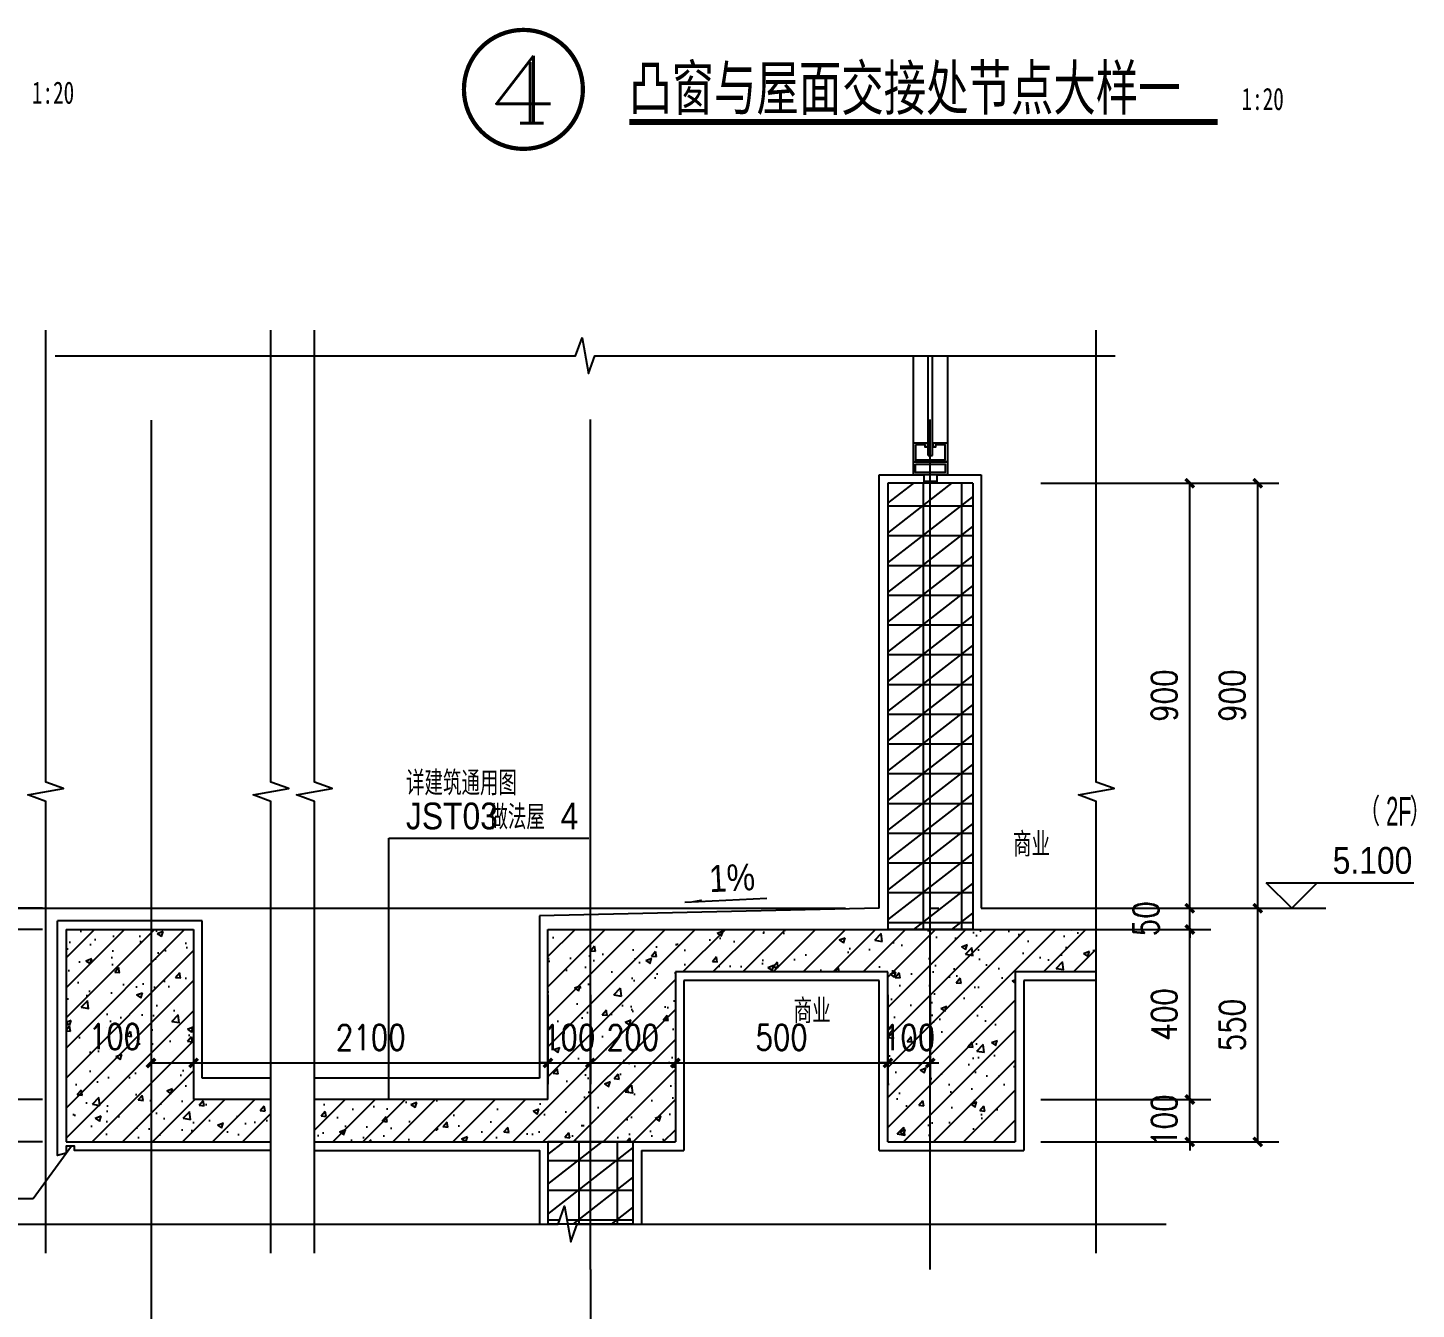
# Model space of a CAD drawing. Extents: x 718358 to 1668613, y -348838 to -159582.
# Drawn here: x 893832 to 897100, y -343210 to -340195 of the extents above; entities that cross this region are included whole.
import ezdxf
from ezdxf.enums import TextEntityAlignment as Align

# ---------------------------------------------------------------- set-up
doc = ezdxf.new("R2010")
doc.units = 0
doc.header["$LTSCALE"] = 1000
doc.linetypes.add('DOTE', pattern=[2.42, 2, -0.2, 0.02, -0.2])
for name, color, linetype in [('PUB_TEXT', 10, 'Continuous'), ('建-可见线', 7, 'Continuous'), ('建-图例填充', 251, 'Continuous'), ('建-墙体', 2, 'Continuous'), ('建-尺寸', 73, 'Continuous'), ('建-引出', 3, 'Continuous'), ('建-房间名', 7, 'Continuous'), ('建-柱子', 6, 'Continuous'), ('建-标高', 3, 'Continuous'), ('建-符号', 3, 'Continuous'), ('建-符号说明', 7, 'Continuous'), ('建-轴标', 3, 'Continuous'), ('建-轴网', 14, 'DOTE'), ('建-门窗', 4, 'Continuous'), ('立面中线', 7, 'Continuous')]:
    doc.layers.add(name, color=color, linetype=linetype)
doc.styles.add('_TCH_DIM', font='gt单线西文.shx', dxfattribs={"width": 0.8, "bigfont": 'gt单线中文.shx'})
doc.styles.add('_TCH_LABEL', font='COMPLEX', dxfattribs={"bigfont": 'GBCBIG'})
doc.styles.add('_TCH_SPACE', font='gt单线西文.shx', dxfattribs={"width": 0.8, "height": 5, "bigfont": 'gt单线中文.shx'})
doc.styles.add('DIM_FONT', font='SIMPLEX.shx', dxfattribs={"width": 0.8, "bigfont": 'GBCBIG.shx'})
doc.styles.add('黑体字', font='simhei.ttf', dxfattribs={"width": 0.7})
doc.dimstyles.new('DIMN20', dxfattribs={"dimscale": 0.2, "dimtxt": 300, "dimasz": 100, "dimexe": 250, "dimexo": 300, "dimgap": 150, "dimtad": 1, "dimdec": 0, "dimzin": 0, "dimdsep": 46, "dimtxsty": 'DIM_FONT', "dimblk": 'ARCHTICK', "dimcen": 0.09, "dimdle": 1, "dimclrt": 7, "dimazin": 2, "dimtfac": 1, "dimtdec": 0, "dimtix": 1, "dimtmove": 2, "dimatfit": 3, "dimldrblk": 'ARCHTICK', "dimfxl": 1, "dimtolj": 1, "dimtzin": 0, "dimarcsym": 0})

# ---------------------------------------------------------------- blocks, each defined once
blk = doc.blocks.new('GFHDKFHDSKJFHDSKL')
at = {"layer": '建-门窗'}
for p, q in [((907519.1, -338865.2), (907519.1, -338660.2)), ((907554.1, -338895.2), (907554.1, -338660.2)), ((907564.1, -338895.2), (907564.1, -338660.2)), ((907599.1, -338660.2), (907599.1, -338865.2)), ((907554.1, -338895.2), (907564.1, -338895.2)), ((907544.1, -338940.2), (907544.1, -338960.2)), ((907544.1, -338955.2), (907574.1, -338955.2)), ((907574.1, -338940.2), (907574.1, -338960.2)), ((907574.1, -338960.2), (907544.1, -338960.2))]:
    blk.add_line(p, q, dxfattribs=at)
for points in [[(907524.1, -338870.2), (907524.1, -338905.2), (907594.1, -338905.2), (907594.1, -338870.2), (907571.1, -338870.2), (907571.1, -338875.2), (907566.1, -338875.2), (907566.1, -338865.2), (907599.1, -338865.2), (907599.1, -338910.2), (907519.1, -338910.2), (907519.1, -338865.2), (907552.1, -338865.2), (907552.1, -338875.2), (907547.1, -338875.2), (907547.1, -338870.2)], [(907519.1, -338910.2), (907599.1, -338910.2), (907599.1, -338940.2), (907519.1, -338940.2)], [(907524.1, -338915.2), (907594.1, -338915.2), (907594.1, -338935.2), (907524.1, -338935.2)]]:
    blk.add_lwpolyline(points, close=True, dxfattribs=at)
blk = doc.blocks.new('_ArchTick')
at = {"color": 0, "linetype": 'ByBlock', "const_width": 0.4}
blk.add_lwpolyline([(-0.5, -0.5), (0.5, 0.5)], dxfattribs=at)
blk = doc.blocks.new('*D2807')
at = {"layer": 'Defpoints', "color": 0, "transparency": 16777216}
for p in [(895856.2, -342410.7), (895956.2, -342410.7), (895956.2, -342630.7)]:
    blk.add_point(p, dxfattribs=at)
at = {"layer": '建-尺寸', "color": 0, "lineweight": -2, "transparency": 16777216}
for p, q in [((895856.2, -342470.7), (895856.2, -342680.7)), ((895956.2, -342470.7), (895956.2, -342680.7)), ((895856.2, -342630.7), (895836.2, -342630.7)), ((895856.2, -342630.7), (895956.2, -342630.7)), ((895956.2, -342630.7), (895976.2, -342630.7))]:
    blk.add_line(p, q, dxfattribs=at)
at = {"layer": '建-尺寸', "color": 0, "lineweight": -2, "transparency": 16777216, "xscale": 20, "yscale": 20, "zscale": 20}
blk.add_blockref('_ArchTick', (895856.2, -342630.7), dxfattribs=at)
at = {"layer": '建-尺寸', "color": 0, "lineweight": -2, "transparency": 16777216, "xscale": 20, "yscale": 20, "zscale": 20, "rotation": 180}
blk.add_blockref('_ArchTick', (895956.2, -342630.7), dxfattribs=at)
at = {"layer": '建-尺寸', "color": 7, "transparency": 16777216, "insert": (895906.2, -342570.7), "char_height": 60, "attachment_point": 5, "style": 'DIM_FONT'}
blk.add_mtext('\\A1;100', dxfattribs=at)
blk = doc.blocks.new('*D2808')
at = {"layer": 'Defpoints', "color": 0, "transparency": 16777216}
for p in [(895356.2, -342410.7), (895856.2, -342410.7), (895856.2, -342630.7)]:
    blk.add_point(p, dxfattribs=at)
at = {"layer": '建-尺寸', "color": 0, "lineweight": -2, "transparency": 16777216}
for p, q in [((895356.2, -342470.7), (895356.2, -342680.7)), ((895856.2, -342470.7), (895856.2, -342680.7)), ((895356, -342630.7), (895856.4, -342630.7))]:
    blk.add_line(p, q, dxfattribs=at)
at = {"layer": '建-尺寸', "color": 0, "lineweight": -2, "transparency": 16777216, "xscale": 20, "yscale": 20, "zscale": 20, "rotation": 180}
blk.add_blockref('_ArchTick', (895356.2, -342630.7), dxfattribs=at)
at = {"layer": '建-尺寸', "color": 0, "lineweight": -2, "transparency": 16777216, "xscale": 20, "yscale": 20, "zscale": 20}
blk.add_blockref('_ArchTick', (895856.2, -342630.7), dxfattribs=at)
at = {"layer": '建-尺寸', "color": 7, "transparency": 16777216, "insert": (895606.2, -342570.7), "char_height": 60, "attachment_point": 5, "style": 'DIM_FONT'}
blk.add_mtext('\\A1;500', dxfattribs=at)
blk = doc.blocks.new('*D2809')
at = {"layer": 'Defpoints', "color": 0, "transparency": 16777216}
for p in [(895156.2, -342410.7), (895356.2, -342410.7), (895356.2, -342630.7)]:
    blk.add_point(p, dxfattribs=at)
at = {"layer": '建-尺寸', "color": 0, "lineweight": -2, "transparency": 16777216}
for p, q in [((895156.2, -342470.7), (895156.2, -342680.7)), ((895356.2, -342470.7), (895356.2, -342680.7)), ((895156, -342630.7), (895356.4, -342630.7))]:
    blk.add_line(p, q, dxfattribs=at)
at = {"layer": '建-尺寸', "color": 0, "lineweight": -2, "transparency": 16777216, "xscale": 20, "yscale": 20, "zscale": 20, "rotation": 180}
blk.add_blockref('_ArchTick', (895156.2, -342630.7), dxfattribs=at)
at = {"layer": '建-尺寸', "color": 0, "lineweight": -2, "transparency": 16777216, "xscale": 20, "yscale": 20, "zscale": 20}
blk.add_blockref('_ArchTick', (895356.2, -342630.7), dxfattribs=at)
at = {"layer": '建-尺寸', "color": 7, "transparency": 16777216, "insert": (895256.2, -342570.7), "char_height": 60, "attachment_point": 5, "style": 'DIM_FONT'}
blk.add_mtext('\\A1;200', dxfattribs=at)
blk = doc.blocks.new('*D2810')
at = {"layer": 'Defpoints', "color": 0, "transparency": 16777216}
for p in [(895056.2, -342410.7), (895156.2, -342410.7), (895156.2, -342630.7)]:
    blk.add_point(p, dxfattribs=at)
at = {"layer": '建-尺寸', "color": 0, "lineweight": -2, "transparency": 16777216}
for p, q in [((895056.2, -342470.7), (895056.2, -342680.7)), ((895156.2, -342470.7), (895156.2, -342680.7)), ((895056.2, -342630.7), (895036.2, -342630.7)), ((895056.2, -342630.7), (895156.2, -342630.7)), ((895156.2, -342630.7), (895176.2, -342630.7))]:
    blk.add_line(p, q, dxfattribs=at)
at = {"layer": '建-尺寸', "color": 0, "lineweight": -2, "transparency": 16777216, "xscale": 20, "yscale": 20, "zscale": 20}
blk.add_blockref('_ArchTick', (895056.2, -342630.7), dxfattribs=at)
at = {"layer": '建-尺寸', "color": 0, "lineweight": -2, "transparency": 16777216, "xscale": 20, "yscale": 20, "zscale": 20, "rotation": 180}
blk.add_blockref('_ArchTick', (895156.2, -342630.7), dxfattribs=at)
at = {"layer": '建-尺寸', "color": 7, "transparency": 16777216, "insert": (895106.2, -342570.7), "char_height": 60, "attachment_point": 5, "style": 'DIM_FONT'}
blk.add_mtext('\\A1;100', dxfattribs=at)
blk = doc.blocks.new('*D2811')
at = {"layer": 'Defpoints', "color": 0, "transparency": 16777216}
for p in [(894222, -342410.7), (895056.2, -342410.7), (895056.2, -342630.7)]:
    blk.add_point(p, dxfattribs=at)
at = {"layer": '建-尺寸', "color": 0, "lineweight": -2, "transparency": 16777216}
for p, q in [((894222, -342470.7), (894222, -342680.7)), ((895056.2, -342470.7), (895056.2, -342680.7)), ((894221.8, -342630.7), (895056.4, -342630.7))]:
    blk.add_line(p, q, dxfattribs=at)
at = {"layer": '建-尺寸', "color": 0, "lineweight": -2, "transparency": 16777216, "xscale": 20, "yscale": 20, "zscale": 20, "rotation": 180}
blk.add_blockref('_ArchTick', (894222, -342630.7), dxfattribs=at)
at = {"layer": '建-尺寸', "color": 0, "lineweight": -2, "transparency": 16777216, "xscale": 20, "yscale": 20, "zscale": 20}
blk.add_blockref('_ArchTick', (895056.2, -342630.7), dxfattribs=at)
at = {"layer": '建-尺寸', "color": 7, "transparency": 16777216, "insert": (894639.1, -342570.7), "char_height": 60, "attachment_point": 5, "style": 'DIM_FONT'}
blk.add_mtext('\\A1;2100', dxfattribs=at)
blk = doc.blocks.new('*D2812')
at = {"layer": 'Defpoints', "color": 0, "transparency": 16777216}
for p in [(894122, -342410.7), (894222, -342410.7), (894222, -342630.7)]:
    blk.add_point(p, dxfattribs=at)
at = {"layer": '建-尺寸', "color": 0, "lineweight": -2, "transparency": 16777216}
for p, q in [((894122, -342470.7), (894122, -342680.7)), ((894222, -342470.7), (894222, -342680.7)), ((894121.8, -342630.7), (894222.2, -342630.7))]:
    blk.add_line(p, q, dxfattribs=at)
at = {"layer": '建-尺寸', "color": 0, "lineweight": -2, "transparency": 16777216, "xscale": 20, "yscale": 20, "zscale": 20, "rotation": 180}
blk.add_blockref('_ArchTick', (894122, -342630.7), dxfattribs=at)
at = {"layer": '建-尺寸', "color": 0, "lineweight": -2, "transparency": 16777216, "xscale": 20, "yscale": 20, "zscale": 20}
blk.add_blockref('_ArchTick', (894222, -342630.7), dxfattribs=at)
at = {"layer": '建-尺寸', "color": 7, "transparency": 16777216, "insert": (894037.1, -342568.7), "char_height": 60, "attachment_point": 5, "style": 'DIM_FONT'}
blk.add_mtext('\\A1;100', dxfattribs=at)
blk = doc.blocks.new('*D2813')
at = {"layer": 'Defpoints', "color": 0, "transparency": 16777216}
for p in [(896346.8, -341266.6), (896726.8, -341266.6), (896346.8, -342266.6)]:
    blk.add_point(p, dxfattribs=at)
at = {"layer": '建-轴标', "color": 0, "lineweight": -2, "transparency": 16777216}
for p, q in [((896406.8, -341266.6), (896776.8, -341266.6)), ((896726.8, -342266.8), (896726.8, -341266.4)), ((896406.8, -342266.6), (896776.8, -342266.6))]:
    blk.add_line(p, q, dxfattribs=at)
at = {"layer": '建-轴标', "color": 0, "lineweight": -2, "transparency": 16777216, "xscale": 20, "yscale": 20, "zscale": 20}
for p, rotation in [((896726.8, -341266.6), 90), ((896726.8, -342266.6), 270)]:
    blk.add_blockref('_ArchTick', p, dxfattribs=dict(at, rotation=rotation))
at = {"layer": '建-轴标', "color": 7, "transparency": 16777216, "insert": (896666.8, -341766.6), "char_height": 60, "attachment_point": 5, "rotation": 90, "style": 'DIM_FONT'}
blk.add_mtext('\\A1;900', dxfattribs=at)
blk = doc.blocks.new('*D2814')
at = {"layer": 'Defpoints', "color": 0, "transparency": 16777216}
for p in [(896346.8, -342266.6), (896726.8, -342266.6), (896346.8, -342816.6)]:
    blk.add_point(p, dxfattribs=at)
at = {"layer": '建-轴标', "color": 0, "lineweight": -2, "transparency": 16777216}
for p, q in [((896406.8, -342266.6), (896776.8, -342266.6)), ((896726.8, -342816.8), (896726.8, -342266.4)), ((896406.8, -342816.6), (896776.8, -342816.6))]:
    blk.add_line(p, q, dxfattribs=at)
at = {"layer": '建-轴标', "color": 0, "lineweight": -2, "transparency": 16777216, "xscale": 20, "yscale": 20, "zscale": 20}
for p, rotation in [((896726.8, -342266.6), 90), ((896726.8, -342816.6), 270)]:
    blk.add_blockref('_ArchTick', p, dxfattribs=dict(at, rotation=rotation))
at = {"layer": '建-轴标', "color": 7, "transparency": 16777216, "insert": (896666.8, -342541.6), "char_height": 60, "attachment_point": 5, "rotation": 90, "style": 'DIM_FONT'}
blk.add_mtext('\\A1;550', dxfattribs=at)
blk = doc.blocks.new('*D2815')
at = {"layer": 'Defpoints', "color": 0, "transparency": 16777216}
for p in [(896156.2, -341266.6), (896566.8, -341266.6), (896156.2, -342266.6)]:
    blk.add_point(p, dxfattribs=at)
at = {"layer": '建-尺寸', "color": 0, "lineweight": -2, "transparency": 16777216}
for p, q in [((896216.2, -341266.6), (896616.8, -341266.6)), ((896566.8, -342266.8), (896566.8, -341266.4)), ((896216.2, -342266.6), (896616.8, -342266.6))]:
    blk.add_line(p, q, dxfattribs=at)
at = {"layer": '建-尺寸', "color": 0, "lineweight": -2, "transparency": 16777216, "xscale": 20, "yscale": 20, "zscale": 20}
for p, rotation in [((896566.8, -341266.6), 90), ((896566.8, -342266.6), 270)]:
    blk.add_blockref('_ArchTick', p, dxfattribs=dict(at, rotation=rotation))
at = {"layer": '建-尺寸', "color": 7, "transparency": 16777216, "insert": (896506.8, -341766.6), "char_height": 60, "attachment_point": 5, "rotation": 90, "style": 'DIM_FONT'}
blk.add_mtext('\\A1;900', dxfattribs=at)
blk = doc.blocks.new('*D2816')
at = {"layer": 'Defpoints', "color": 0, "transparency": 16777216}
for p in [(896156.2, -342266.6), (896566.8, -342266.6), (896156.2, -342316.6)]:
    blk.add_point(p, dxfattribs=at)
at = {"layer": '建-尺寸', "color": 0, "lineweight": -2, "transparency": 16777216}
for p, q in [((896566.8, -342266.6), (896566.8, -342246.6)), ((896216.2, -342266.6), (896616.8, -342266.6)), ((896566.8, -342316.6), (896566.8, -342266.6)), ((896216.2, -342316.6), (896616.8, -342316.6)), ((896566.8, -342316.6), (896566.8, -342336.6))]:
    blk.add_line(p, q, dxfattribs=at)
at = {"layer": '建-尺寸', "color": 0, "lineweight": -2, "transparency": 16777216, "xscale": 20, "yscale": 20, "zscale": 20}
for p, rotation in [((896566.8, -342266.6), 270), ((896566.8, -342316.6), 90)]:
    blk.add_blockref('_ArchTick', p, dxfattribs=dict(at, rotation=rotation))
at = {"layer": '建-尺寸', "color": 7, "transparency": 16777216, "insert": (896463.8, -342291.6), "char_height": 60, "attachment_point": 5, "rotation": 90, "style": 'DIM_FONT'}
blk.add_mtext('\\A1;50', dxfattribs=at)
blk = doc.blocks.new('*D2817')
at = {"layer": 'Defpoints', "color": 0, "transparency": 16777216}
for p in [(896156.2, -342316.6), (896566.8, -342316.6), (896156.2, -342716.6)]:
    blk.add_point(p, dxfattribs=at)
at = {"layer": '建-尺寸', "color": 0, "lineweight": -2, "transparency": 16777216}
for p, q in [((896216.2, -342316.6), (896616.8, -342316.6)), ((896566.8, -342716.8), (896566.8, -342316.4)), ((896216.2, -342716.6), (896616.8, -342716.6))]:
    blk.add_line(p, q, dxfattribs=at)
at = {"layer": '建-尺寸', "color": 0, "lineweight": -2, "transparency": 16777216, "xscale": 20, "yscale": 20, "zscale": 20}
for p, rotation in [((896566.8, -342316.6), 90), ((896566.8, -342716.6), 270)]:
    blk.add_blockref('_ArchTick', p, dxfattribs=dict(at, rotation=rotation))
at = {"layer": '建-尺寸', "color": 7, "transparency": 16777216, "insert": (896506.8, -342516.6), "char_height": 60, "attachment_point": 5, "rotation": 90, "style": 'DIM_FONT'}
blk.add_mtext('\\A1;400', dxfattribs=at)
blk = doc.blocks.new('*D2818')
at = {"layer": 'Defpoints', "color": 0, "transparency": 16777216}
for p in [(896156.2, -342716.6), (896566.8, -342716.6), (896156.2, -342816.6)]:
    blk.add_point(p, dxfattribs=at)
at = {"layer": '建-尺寸', "color": 0, "lineweight": -2, "transparency": 16777216}
for p, q in [((896566.8, -342716.6), (896566.8, -342696.6)), ((896216.2, -342716.6), (896616.8, -342716.6)), ((896566.8, -342816.6), (896566.8, -342716.6)), ((896216.2, -342816.6), (896616.8, -342816.6)), ((896566.8, -342816.6), (896566.8, -342836.6))]:
    blk.add_line(p, q, dxfattribs=at)
at = {"layer": '建-尺寸', "color": 0, "lineweight": -2, "transparency": 16777216, "xscale": 20, "yscale": 20, "zscale": 20}
for p, rotation in [((896566.8, -342716.6), 270), ((896566.8, -342816.6), 90)]:
    blk.add_blockref('_ArchTick', p, dxfattribs=dict(at, rotation=rotation))
at = {"layer": '建-尺寸', "color": 7, "transparency": 16777216, "insert": (896506.8, -342766.6), "char_height": 60, "attachment_point": 5, "rotation": 90, "style": 'DIM_FONT'}
blk.add_mtext('\\A1;100', dxfattribs=at)
blk = doc.blocks.new('*D2953')
at = {"layer": 'Defpoints', "color": 0, "transparency": 16777216}
for p in [(893780.4, -342266.6), (893926.4, -342266.6), (893926.4, -342316.6)]:
    blk.add_point(p, dxfattribs=at)
at = {"layer": '建-尺寸', "color": 0, "lineweight": -2, "transparency": 16777216}
for p, q in [((893780.4, -342266.6), (893780.4, -342246.6)), ((893866.4, -342266.6), (893730.4, -342266.6)), ((893780.4, -342316.6), (893780.4, -342266.6)), ((893866.4, -342316.6), (893730.4, -342316.6)), ((893780.4, -342316.6), (893780.4, -342336.6))]:
    blk.add_line(p, q, dxfattribs=at)
at = {"layer": '建-尺寸', "color": 0, "lineweight": -2, "transparency": 16777216, "xscale": 20, "yscale": 20, "zscale": 20}
for p, rotation in [((893780.4, -342266.6), 270), ((893780.4, -342316.6), 90)]:
    blk.add_blockref('_ArchTick', p, dxfattribs=dict(at, rotation=rotation))
at = {"layer": '建-尺寸', "color": 7, "transparency": 16777216, "insert": (893718.4, -342215.5), "char_height": 60, "attachment_point": 5, "rotation": 90, "style": 'DIM_FONT'}
blk.add_mtext('\\A1;50', dxfattribs=at)
blk = doc.blocks.new('*D2954')
at = {"layer": 'Defpoints', "color": 0, "transparency": 16777216}
for p in [(893780.4, -342316.6), (893926.4, -342316.6), (893926.4, -342716.6)]:
    blk.add_point(p, dxfattribs=at)
at = {"layer": '建-尺寸', "color": 0, "lineweight": -2, "transparency": 16777216}
for p, q in [((893866.4, -342316.6), (893730.4, -342316.6)), ((893780.4, -342716.8), (893780.4, -342316.4)), ((893866.4, -342716.6), (893730.4, -342716.6))]:
    blk.add_line(p, q, dxfattribs=at)
at = {"layer": '建-尺寸', "color": 0, "lineweight": -2, "transparency": 16777216, "xscale": 20, "yscale": 20, "zscale": 20}
for p, rotation in [((893780.4, -342316.6), 90), ((893780.4, -342716.6), 270)]:
    blk.add_blockref('_ArchTick', p, dxfattribs=dict(at, rotation=rotation))
at = {"layer": '建-尺寸', "color": 7, "transparency": 16777216, "insert": (893720.4, -342516.6), "char_height": 60, "attachment_point": 5, "rotation": 90, "style": 'DIM_FONT'}
blk.add_mtext('\\A1;400', dxfattribs=at)
blk = doc.blocks.new('*D2955')
at = {"layer": 'Defpoints', "color": 0, "transparency": 16777216}
for p in [(893780.4, -342716.6), (893926.4, -342716.6), (893926.4, -342816.6)]:
    blk.add_point(p, dxfattribs=at)
at = {"layer": '建-尺寸', "color": 0, "lineweight": -2, "transparency": 16777216}
for p, q in [((893780.4, -342716.6), (893780.4, -342696.6)), ((893866.4, -342716.6), (893730.4, -342716.6)), ((893780.4, -342816.6), (893780.4, -342716.6)), ((893866.4, -342816.6), (893730.4, -342816.6)), ((893780.4, -342816.6), (893780.4, -342836.6))]:
    blk.add_line(p, q, dxfattribs=at)
at = {"layer": '建-尺寸', "color": 0, "lineweight": -2, "transparency": 16777216, "xscale": 20, "yscale": 20, "zscale": 20}
for p, rotation in [((893780.4, -342716.6), 270), ((893780.4, -342816.6), 90)]:
    blk.add_blockref('_ArchTick', p, dxfattribs=dict(at, rotation=rotation))
at = {"layer": '建-尺寸', "color": 7, "transparency": 16777216, "insert": (893720.4, -342766.6), "char_height": 60, "attachment_point": 5, "rotation": 90, "style": 'DIM_FONT'}
blk.add_mtext('\\A1;100', dxfattribs=at)

msp = doc.modelspace()

# ---------------------------------------------------------------- hatches: boundary and pattern name
at = {"layer": '建-图例填充'}
h = msp.add_hatch(dxfattribs=at)
h.set_pattern_fill('空心砖', color=256, scale=20, style=0)
h.set_pattern_definition([(0, (0, 0), (0, 70), []), (37.875, (80, 0), (-33.9230555, 43.6153314), []), (90, (80, 0), (-90, 6e-15), [])])
h.paths.add_polyline_path([(895095.5, -342967.9), (895102.9, -343009.9), (895256.2, -343009.9), (895256.2, -342816.6), (895056.2, -342816.6), (895056.2, -343009.9), (895080.2, -343009.9)])
h.paths.add_polyline_path([(895856.2, -342316.6), (896056.2, -342316.6), (896056.2, -341266.6), (895856.2, -341266.6)])
h = msp.add_hatch(dxfattribs=at)
h.set_pattern_fill('钢筋混凝土', color=256, scale=20, style=0)
h.set_pattern_definition([(45, (0, 0), (-35.355339, 35.355339), []), (50, (0, 0), (143.452037, -12.550427), [15, -165]), (355, (0, 0), (-27.750267, 150.438427), [12, -132]), (100.4514, (11.95, -1.05), (115.701876, 137.887908), [12.748038, -140.228422]), (46.1842, (0, 40), (213.44821, -33.103803), [22.5, -247.5]), (96.6356, (17.79, 37.24), (186.93254, 194.823574), [19.12206, -210.3426]), (351.1842, (0, 40), (186.93239, 194.82372), [18, -198]), (21, (20, 30), (119.38141, -80.523778), [15, -165]), (326, (20, 30), (48.663066, 145.03001), [12, -132]), (71.4514, (29.95, 23.29), (168.044526, 64.5061), [12.748038, -140.228422]), (37.5, (0, 0), (2.431971, 66.5787708), [0, -130.4, 0, -134, 0, -132.5]), (7.5, (0, 0), (52.6139075, 78.8823424), [0, -76.4, 0, -127.4, 0, -50.5]), (327.5, (-44.6, 0), (106.7644872, -4.5109743), [0, -50, 0, -156, 0, -207]), (317.5, (-64.6, 0), (116.637234, 20.0209965), [0, -65, 0, -103.6, 0, -147])])
h.paths.add_polyline_path([(895856.2, -342816.6), (896156.2, -342816.6), (896156.2, -342416.6), (896346.8, -342416.6), (896346.8, -342316.6), (895056.2, -342316.6), (895056.2, -342716.6), (894506.7, -342716.6), (894506.7, -342816.6), (895356.2, -342816.6), (895356.2, -342416.6), (895856.2, -342416.6)])
h.paths.add_polyline_path([(893922, -342816.6), (894404.3, -342816.6), (894404.3, -342716.6), (894222, -342716.6), (894222, -342316.6), (893922, -342316.6)])
at = {"layer": '建-符号'}
msp.add_hatch(color=256, dxfattribs=at).paths.add_polyline_path([(895378.6, -342252.9), (895418.6, -342251), (895418.3, -342245.7)])

# ---------------------------------------------------------------- linework, layer by layer
at = {"layer": '建-可见线'}
for p, q in [((895836.2, -342266.6), (895036.2, -342284.4)), ((895036.2, -342284.4), (895036.2, -342666.6)), ((894242, -342296.6), (893902, -342296.6)), ((894242, -342666.6), (894242, -342296.6)), ((895836.2, -342436.6), (895376.2, -342436.6)), ((895376.2, -342436.6), (895376.2, -342836.6)), ((895836.2, -342836.6), (895836.2, -342436.6)), ((896346.8, -342436.6), (896176.2, -342436.6)), ((896176.2, -342436.6), (896176.2, -342836.6)), ((894404.3, -342666.6), (894242, -342666.6)), ((895036.2, -342666.6), (894506.7, -342666.6)), ((895276.2, -342836.6), (895376.2, -342836.6)), ((895836.2, -342836.6), (896176.2, -342836.6))]:
    msp.add_line(p, q, dxfattribs=at)
for points in [[(894404.3, -342836.6), (893942, -342836.6), (893942, -342826.6), (893922, -342826.6), (893922, -342836.6), (893922, -342843.1), (893902, -342848.3), (893902, -342296.6)], [(894506.7, -342836.6), (895036.2, -342836.6), (895036.2, -343009.9)]]:
    msp.add_lwpolyline(points, dxfattribs=at)
at = {"layer": '建-墙体'}
for p, q in [((895856.2, -341266.6), (895856.2, -342316.6)), ((896056.2, -341266.6), (895856.2, -341266.6)), ((896056.2, -341266.6), (896056.2, -342316.6)), ((896056.2, -342316.6), (895856.2, -342316.6)), ((895056.2, -342816.6), (895056.2, -343009.9)), ((895256.2, -342816.6), (895056.2, -342816.6)), ((895256.2, -342816.6), (895256.2, -343009.9)), ((895256.2, -343009.9), (895056.2, -343009.9))]:
    msp.add_line(p, q, dxfattribs=at)
at = {"layer": '建-引出'}
for p, q in [((894682, -342716.6), (894682, -342102.1)), ((894682, -342102.1), (895152.5, -342102.1)), ((893935, -342826.6), (893844.9, -342950.8)), ((893844.9, -342950.8), (893659.4, -342950.8))]:
    msp.add_line(p, q, dxfattribs=at)
at = {"layer": '建-柱子'}
for p, q in [((893922, -342316.6), (893922, -342816.6)), ((893922, -342316.6), (894222, -342316.6)), ((894222, -342316.6), (894222, -342716.6)), ((895056.2, -342716.6), (895056.2, -342316.6)), ((895056.2, -342316.6), (896346.8, -342316.6)), ((895856.2, -342416.6), (895356.2, -342416.6)), ((895356.2, -342416.6), (895356.2, -342816.6)), ((895856.2, -342816.6), (895856.2, -342416.6)), ((896346.8, -342416.6), (896156.2, -342416.6)), ((896156.2, -342416.6), (896156.2, -342816.6)), ((894404.3, -342716.6), (894222, -342716.6)), ((895056.2, -342716.6), (894506.7, -342716.6)), ((893922, -342816.6), (894404.3, -342816.6)), ((894506.7, -342816.6), (895356.2, -342816.6)), ((895856.2, -342816.6), (896156.2, -342816.6))]:
    msp.add_line(p, q, dxfattribs=at)
at = {"layer": '建-标高'}
for p, q in [((896806.8, -342266.6), (896746.8, -342206.6)), ((896746.8, -342206.6), (897093.9, -342206.6)), ((896806.8, -342266.6), (896866.8, -342206.6))]:
    msp.add_line(p, q, dxfattribs=at)
at = {"layer": '建-符号', "const_width": 10}
msp.add_lwpolyline([(895138.5, -340340, 1), (894858.5, -340340, 1)], format="xyb", close=True, dxfattribs=at)
at = {"layer": '建-符号', "const_width": 14}
msp.add_lwpolyline([(895247.6, -340416.6), (896632.7, -340416.6)], dxfattribs=at)
at = {"layer": '建-符号'}
for points in [[(893874.3, -343078.7), (893874.3, -342015.2), (893832.3, -341999.9), (893916.3, -341985.1), (893874.3, -341970.2), (893874.3, -340906.6)], [(894404.3, -343078.7), (894404.3, -342015.2), (894362.3, -341999.9), (894446.3, -341985.1), (894404.3, -341970.2), (894404.3, -340906.6)], [(894506.7, -343078.7), (894506.7, -342015.2), (894464.7, -341999.9), (894548.7, -341985.1), (894506.7, -341970.2), (894506.7, -340906.6)], [(896346.8, -343078.7), (896346.8, -342015.2), (896304.8, -341999.9), (896388.8, -341985.1), (896346.8, -341970.2), (896346.8, -340906.6)], [(893896.2, -340966.6), (895121.3, -340966.6), (895136.6, -340924.6), (895151.4, -341008.6), (895166.3, -340966.6), (896391.4, -340966.6)], [(895571.6, -342243.7), (895378.6, -342252.9)], [(893693.7, -343009.9), (895080.2, -343009.9), (895095.5, -342967.9), (895110.3, -343051.9), (895125.2, -343009.9), (896511.7, -343009.9)]]:
    msp.add_lwpolyline(points, dxfattribs=at)
at = {"layer": '建-轴标'}
for p, q in [((896346.8, -342266.6), (896886.8, -342266.6)), ((894122, -343116.6), (894122, -343400.5)), ((895156.2, -343116.6), (895156.2, -343400.5))]:
    msp.add_line(p, q, dxfattribs=at)
at = {"layer": '建-轴网', "linetype": 'DOTE'}
for p, q in [((894122, -341118.6), (894122, -343116.6)), ((893756.2, -342266.6), (896346.8, -342266.6))]:
    msp.add_line(p, q, dxfattribs=at)
for points in [[(895156.2, -343116.6), (895156.2, -340966.6)], [(895956.2, -343116.6), (895956.2, -340966.6)]]:
    msp.add_lwpolyline(points, dxfattribs=at)
at = {"layer": '立面中线'}
for p, q in [((895836.2, -341246.6), (895941.2, -341246.6)), ((895836.2, -342266.6), (895836.2, -341246.6)), ((895971.2, -341246.6), (896076.2, -341246.6)), ((896076.2, -341246.6), (896076.2, -342266.6)), ((896076.2, -342266.6), (896346.8, -342266.6)), ((895276.2, -342836.6), (895276.2, -343009.9))]:
    msp.add_line(p, q, dxfattribs=at)

# ---------------------------------------------------------------- block references
msp.add_blockref('GFHDKFHDSKJFHDSKL', (-11602.8, -2306.4), dxfattribs=at)

# ---------------------------------------------------------------- texts
at = {"layer": 'PUB_TEXT', "style": '_TCH_LABEL', "width": 1.3125}
msp.add_text('4', height=158.4, dxfattribs=at).set_placement((894919.3, -340419.2), (895077.7, -340419.2), align=Align.FIT)
at = {"layer": '建-引出', "style": '_TCH_DIM'}
for s, height, width, p in [('详建筑通用图', 57.32, 0.8, (894722, -342001.1)), ('JST03', 63, 0.888889, (894722, -342081.1)), ('做法屋', 57.32, 0.8, (894918.3, -342081.1)), ('4', 63, 0.888889, (895086.3, -342081.1))]:
    msp.add_text(s, height=height, dxfattribs=dict(at, width=width)).set_placement(p)
at = {"layer": '建-房间名', "style": '_TCH_SPACE'}
for s, height, width, p in [('（', 65.5, 0.8, (896965.1, -342072.7)), ('2F', 68, 0.564706, (897029.1, -342072.7)), ('）', 65.5, 0.8, (897084.7, -342072.7)), ('商业', 57.32, 0.8, (896150.8, -342145.4)), ('商业', 57.32, 0.8, (895634.5, -342537.4))]:
    msp.add_text(s, height=height, dxfattribs=dict(at, width=width)).set_placement(p)
at = {"layer": '建-符号', "style": '_TCH_DIM', "width": 0.888889}
msp.add_text('1%', height=63, rotation=2.7443, dxfattribs=at).set_placement((895436.8, -342229.1))
at = {"layer": '建-符号说明'}
for s, height, style, width, p in [('凸窗与屋面交接处节点大样一', 104.557, '黑体字', 0.7, (895247.6, -340388.6, 0)), ('1:20', 52.28, '黑体字', 0.7, (893841.6, -340373.7, 0)), ('1:20', 52.28, '黑体字', 0.7, (896688.7, -340388.6, 0)), ('5.100', 63, '_TCH_DIM', 0.888889, (896903.3, -342185.6))]:
    msp.add_text(s, height=height, dxfattribs=dict(at, style=style, width=width)).set_placement(p)

# ---------------------------------------------------------------- dimensions: what is measured, and where the dimension line sits
at = {"layer": '建-尺寸'}
for p1, p2, distance, text, picture, middle in [((896156.2, -342266.6), (896156.2, -341266.6), -410.6, '900', '*D2815', (896506.8, -341766.6)), ((894222, -342410.7), (895056.2, -342410.7), -220, '2100', '*D2811', (894639.1, -342570.7))]:
    dim = msp.add_aligned_dim(p1=p1, p2=p2, distance=distance, text=text, dimstyle='DIMN20', dxfattribs=at)
    dim.commit()
    dim.dimension.update_dxf_attribs({"geometry": picture, "text_midpoint": middle})
for base, p1, p2, angle, picture, middle in [((893780.4, -342266.6), (893926.4, -342316.6), (893926.4, -342266.6), 90, '*D2953', (893718.4, -342215.5)), ((896566.8, -342266.6), (896156.2, -342316.6), (896156.2, -342266.6), 90, '*D2816', (896463.8, -342291.6)), ((894222, -342630.7), (894122, -342410.7), (894222, -342410.7), 0, '*D2812', (894037.1, -342568.7))]:
    dim = msp.add_linear_dim(base=base, p1=p1, p2=p2, angle=angle, dimstyle='DIMN20', dxfattribs=at)
    dim.commit()
    dim.dimension.update_dxf_attribs({"geometry": picture, "text_midpoint": middle, "dimtype": 161})
for p1, p2, distance, picture, middle in [((893926.4, -342716.6), (893926.4, -342316.6), 146, '*D2954', (893720.4, -342516.6)), ((896156.2, -342716.6), (896156.2, -342316.6), -410.6, '*D2817', (896506.8, -342516.6)), ((895056.2, -342410.7), (895156.2, -342410.7), -220, '*D2810', (895106.2, -342570.7)), ((895156.2, -342410.7), (895356.2, -342410.7), -220, '*D2809', (895256.2, -342570.7)), ((895356.2, -342410.7), (895856.2, -342410.7), -220, '*D2808', (895606.2, -342570.7)), ((895856.2, -342410.7), (895956.2, -342410.7), -220, '*D2807', (895906.2, -342570.7)), ((893926.4, -342816.6), (893926.4, -342716.6), 146, '*D2955', (893720.4, -342766.6)), ((896156.2, -342816.6), (896156.2, -342716.6), -410.6, '*D2818', (896506.8, -342766.6))]:
    dim = msp.add_aligned_dim(p1=p1, p2=p2, distance=distance, dimstyle='DIMN20', dxfattribs=at)
    dim.commit()
    dim.dimension.update_dxf_attribs({"geometry": picture, "text_midpoint": middle})
at = {"layer": '建-轴标'}
dim = msp.add_aligned_dim(p1=(896346.8, -342266.6), p2=(896346.8, -341266.6), distance=-380, text='900', dimstyle='DIMN20', dxfattribs=at)
dim.commit()
dim.dimension.update_dxf_attribs({"geometry": '*D2813', "text_midpoint": (896666.8, -341766.6)})
dim = msp.add_aligned_dim(p1=(896346.8, -342816.6), p2=(896346.8, -342266.6), distance=-380, dimstyle='DIMN20', dxfattribs=at)
dim.commit()
dim.dimension.update_dxf_attribs({"geometry": '*D2814', "text_midpoint": (896666.8, -342541.6)})

doc.saveas('drawing.dxf')
